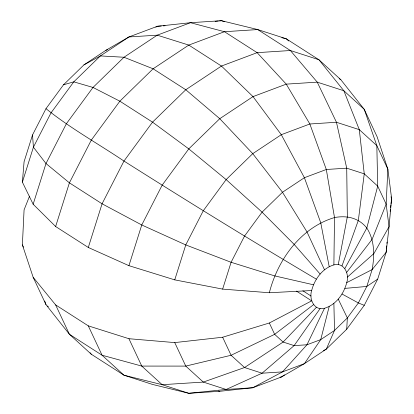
<?xml version="1.0" encoding="UTF-8"?>
<svg xmlns="http://www.w3.org/2000/svg" width="414" height="414" viewBox="0 0 414 414"><rect width="100%" height="100%" fill="white"/><g stroke="black" fill="none" stroke-linecap="round" stroke-linejoin="round"><path stroke-width="0.62" d="M333.886 264.893L334.507 217.552L326.31 169.492L309.853 123.988L286.255 84.14L257.135 52.666L224.466 31.712L190.481 22.703L157.491 26.253L128.94 36.955L105.839 50.332L83.933 64.884L63.518 84.782L45.99 108.665L32.535 134.912L24.079 161.729L22.387 182.134L33.151 204.231L55.631 226.52L88.296 247.474L128.925 265.674L174.749 279.869L222.639 289.107L269.338 292.745L311.659 290.54C314.526 279.269 322.377 268.329 333.886 264.893C344.2 262.026 349.613 274.223 346.72 282.638C343.853 293.909 336.002 304.849 324.493 308.285C314.174 311.152 308.766 298.955 311.659 290.54M33.151 204.231L45.985 163.53L66.4 123.698L93.005 87.447L123.983 57.251L157.232 35.169L190.481 22.703L221.464 20.7L257.715 29.565L286.265 38.792L318.93 59.751L340.841 79.731L364.258 109.358L377.092 136.723L387.851 169.14L391.613 198.549L389.046 226.706L386.159 252.271L377.703 279.088L364.253 305.335L346.72 329.218L326.31 349.116L304.399 363.668L281.303 377.045L252.752 387.747L219.762 391.297L188.779 393.3L152.528 384.435L123.977 375.208L91.308 354.249L69.402 334.269L45.985 304.642L33.151 277.276L22.387 244.86L24.079 209.862L29.549 196.143M346.72 329.218L347.341 317.962L338.264 299.141M386.371 249.72L386.159 252.271L372.129 269.586L366.814 286.447L358.358 302.944L347.341 317.962L334.507 330.465L320.736 339.615L306.96 344.779L294.131 345.607L283.109 342.047L274.653 334.336L269.338 322.998L222.639 337.234L174.749 342.595L128.925 338.714L88.296 325.859L55.631 304.906L33.151 277.276M386.479 248.441L386.686 245.895M386.899 243.344L387.007 242.066M390.164 211.363L390.381 209.443M390.599 207.517L390.888 204.956M391.033 203.678L391.613 198.549L390.951 196.753M338.264 264.608L347.341 216.724L346.72 168.172L336.458 122.27L317.238 82.143L290.38 50.518L257.715 29.565L224.466 31.712L188.789 45.09L153.108 68.791L119.858 101.192L91.308 140.092L69.402 182.838L55.631 226.52M329.187 306.526L320.736 339.615L304.399 363.668L282.493 371.881L252.752 387.747L226.147 389.47L188.779 393.3L162.174 384.699L123.977 375.208L102.072 355.228L69.402 334.269L55.631 304.906M22.387 182.134L33.41 147.182L50.938 112.975L73.785 81.848L100.39 55.921L128.94 36.955L157.232 35.169L188.789 45.09L221.454 66.049L253.011 96.607L281.303 134.695L304.399 177.704L320.736 222.716L329.187 266.652M88.296 247.474L102.072 203.797L123.977 161.051L152.528 122.151L185.777 89.745L221.454 66.049L257.135 52.666L290.38 50.518L318.93 59.751L343.843 90.744L364.258 109.358L376.833 145.64L387.851 169.14L386.159 204.138L389.046 226.706L373.945 253.518L347.336 277.157M128.925 265.674L141.759 224.973L162.174 185.141L188.779 148.89L219.762 118.694L253.011 96.607L286.255 84.14L317.238 82.143L343.843 90.744L359.3 129.654L364.253 173.839L358.358 220.284L342.021 265.824M174.749 279.869L185.767 244.922L203.3 210.716L226.147 179.588L252.752 153.656L281.303 134.695L309.853 123.988L336.458 122.27L359.3 129.654L376.833 145.64L377.703 186.109L366.814 227.995L344.903 268.453M222.639 289.107L231.095 262.285L244.55 236.042L262.078 212.154L282.493 192.256L304.399 177.704L326.31 169.492L346.72 168.172L364.253 173.839L377.703 186.109L386.159 204.138L372.129 239.333L346.72 272.319M269.338 292.745C277.737 259.707 300.761 227.628 334.507 217.552C346.922 215.254 358.664 217.826 366.814 227.995C374.742 240.405 374.711 255.567 372.129 269.586L346.72 282.638M324.493 308.285L306.96 344.779L282.493 371.881L262.078 373.2L226.147 389.47L203.3 382.081L162.174 384.699L141.759 366.079L128.925 338.714M320.115 308.57L294.131 345.607L262.078 373.2L244.55 367.534L231.095 355.269L222.639 337.234M316.358 307.354L283.109 342.047L244.55 367.534L203.3 382.081L185.767 366.095L174.749 342.595M313.47 304.725L274.653 334.336L231.095 355.269L185.767 366.095L141.759 366.079L102.072 355.228L88.296 325.859M377.703 279.088L366.814 286.447L344.903 288.392M284.532 374.898L281.303 377.045L280.014 377.123M83.933 64.884L100.39 55.921L123.983 57.251L153.108 68.791L185.777 89.745L219.762 118.694L252.752 153.656L282.493 192.256L306.96 231.861L324.493 269.773M323.469 350.663L326.31 349.116L334.507 330.465L333.886 303.405M155.809 27.148L157.491 26.253L161.294 26.004M269.338 322.998L311.659 300.859L296.424 291.083M105.839 50.332L107.619 49.664M63.518 84.782L73.785 81.848L93.005 87.447L119.858 101.192L152.528 122.151L188.779 148.89L226.147 179.588L262.078 212.154L294.131 244.369L320.115 274.037M215.13 21.347L218.297 21.026M219.56 20.897L221.464 20.7L224.486 21.678M163.194 25.88L165.093 25.761M313.47 284.785L274.653 275.884L231.095 262.285L185.767 244.922L141.759 224.973L102.072 203.797L69.402 182.838L45.985 163.53L33.41 147.182L32.535 134.912M281.882 37.705L286.265 38.792L288.646 40.965M218.525 390.971L219.762 391.297M364.253 305.335L358.358 302.944L342.021 294.018M316.358 279.16C251.588 240.844 187.563 201.297 123.977 161.051C98.009 143.617 70.39 128.288 45.99 108.665M339.206 78.681L340.841 79.731M302.877 290.783L311.038 296.02M47.408 305.941L48.355 306.805M90.102 352.749L91.308 354.249M22.387 244.86L23.463 247.153M44.728 301.014L45.985 304.642"/></g></svg>
